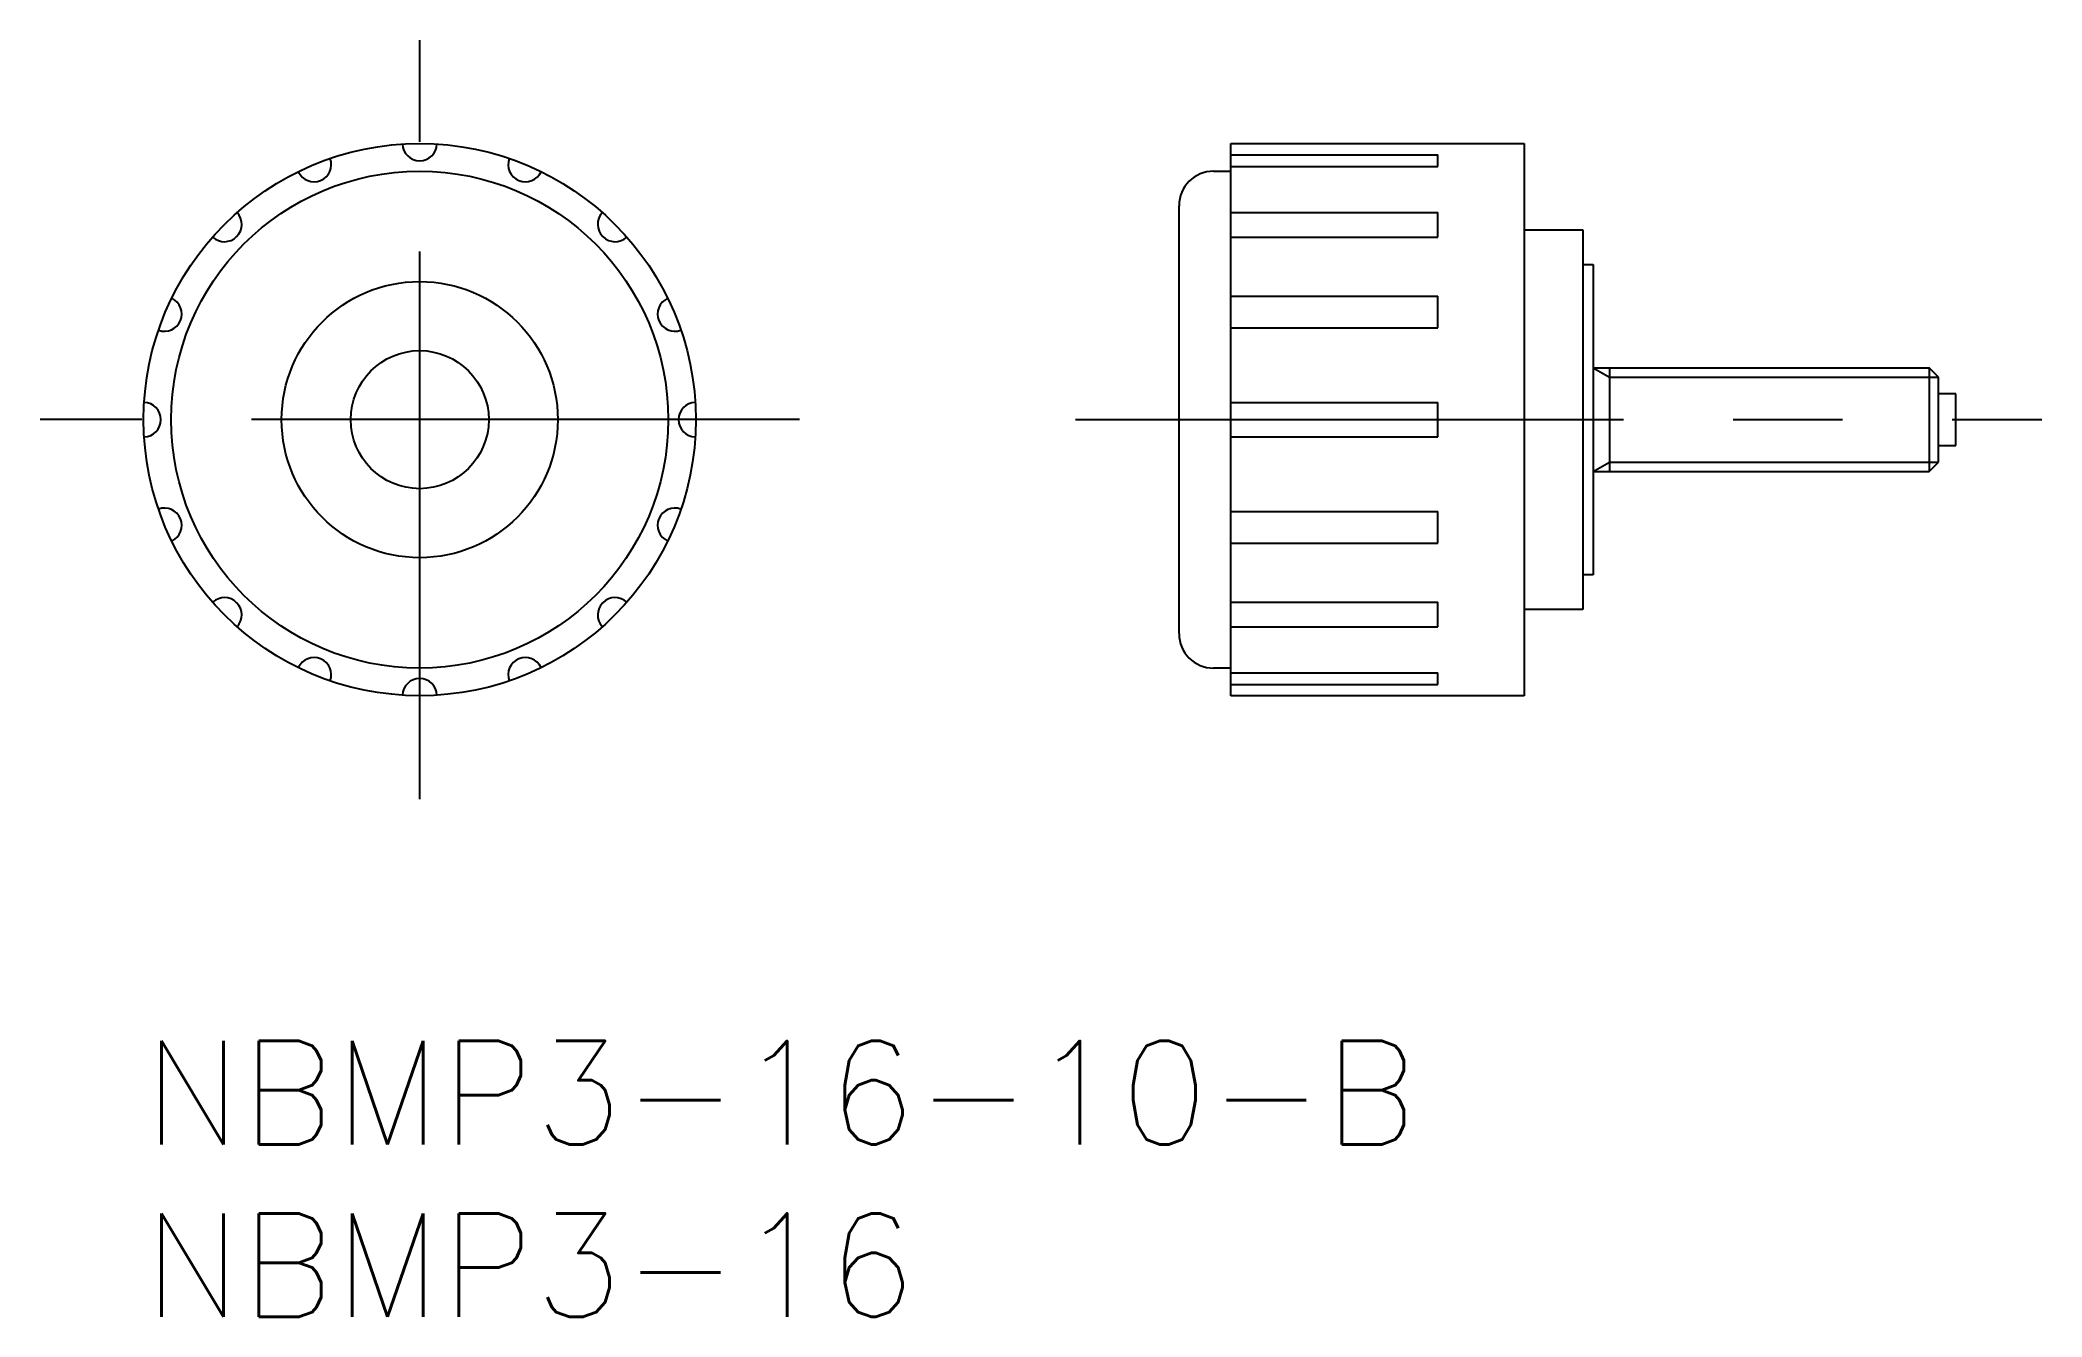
# Model space of a CAD drawing. Extents: x -3 to 55, y -8 to 29.
import ezdxf

# ---------------------------------------------------------------- set-up
doc = ezdxf.new("R2010")
doc.units = 0
doc.header["$LTSCALE"] = 0.5
doc.linetypes.add('CENTER', pattern=[50.8, 31.75, -6.35, 6.35, -6.35])
for name, color, linetype in [('MSM_CENTER', 1, 'CENTER'), ('MSM_CONTINUOUS', 7, 'CONTINUOUS'), ('MSM_NARROW', 5, 'CONTINUOUS'), ('MSM_PART_NUMBER', 7, 'CONTINUOUS')]:
    doc.layers.add(name, color=color, linetype=linetype)
doc.styles.get("Standard").update_dxf_attribs({"font": 'txt.shx', "height": 3, "bigfont": 'bigfont.shx'})

# ---------------------------------------------------------------- blocks, each defined once
blk = doc.blocks.new('*U2')
at = {"layer": 'MSM_PART_NUMBER'}
blk.add_text('NBMP3-16-10-B', height=3, dxfattribs=at).set_placement((0, -3))
blk = doc.blocks.new('*U3')
at = {"layer": 'MSM_PART_NUMBER'}
blk.add_text('NBMP3-16', height=3, dxfattribs=at).set_placement((0, -8))

msp = doc.modelspace()

# ---------------------------------------------------------------- linework, layer by layer
at = {"layer": 'MSM_CENTER'}
for p, q in [((8, 7), (8, 29)), ((19, 18), (-3, 18)), ((27, 18), (55, 18))]:
    msp.add_line(p, q, dxfattribs=at)
at = {"layer": 'MSM_CONTINUOUS'}
for p, q in [((31.5, 26), (40, 26)), ((31.5, 10), (31.5, 26)), ((31.5, 25.674), (37.5, 25.674)), ((37.5, 25.332), (37.5, 25.674)), ((40, 26), (40, 10)), ((31, 25.2), (31.5, 25.2)), ((31.5, 25.332), (37.5, 25.332)), ((30, 11.8), (30, 24.2)), ((31.5, 23.999), (37.5, 23.999)), ((37.5, 23.292), (37.5, 23.999)), ((31.5, 23.292), (37.5, 23.292)), ((40, 23.5), (41.7, 23.5)), ((41.7, 23.5), (41.7, 12.5)), ((41.7, 22.5), (42, 22.5)), ((42, 22.5), (42, 13.5)), ((31.5, 21.58), (37.5, 21.58)), ((37.5, 20.66), (37.5, 21.58)), ((31.5, 20.66), (37.5, 20.66)), ((42, 19.5), (51.729, 19.5)), ((42.469, 19.5), (42.469, 16.5)), ((52, 19.23), (51.729, 19.5)), ((51.729, 19.5), (51.729, 16.5)), ((52, 16.77), (52, 19.23)), ((52.5, 18.75), (52, 18.75)), ((52.5, 17.25), (52.5, 18.75)), ((31.5, 18.5), (37.5, 18.5)), ((37.5, 17.5), (37.5, 18.5)), ((31.5, 17.5), (37.5, 17.5)), ((52, 17.25), (52.5, 17.25)), ((42, 16.5), (51.729, 16.5)), ((51.729, 16.5), (52, 16.77)), ((31.5, 15.34), (37.5, 15.34)), ((37.5, 14.42), (37.5, 15.34)), ((31.5, 14.42), (37.5, 14.42)), ((42, 13.5), (41.7, 13.5)), ((31.5, 12.708), (37.5, 12.708)), ((37.5, 12.001), (37.5, 12.708)), ((41.7, 12.5), (40, 12.5)), ((31.5, 12.001), (37.5, 12.001)), ((31.5, 10.8), (31, 10.8)), ((31.5, 10.668), (37.5, 10.668)), ((37.5, 10.326), (37.5, 10.668)), ((31.5, 10.326), (37.5, 10.326)), ((40, 10), (31.5, 10))]:
    msp.add_line(p, q, dxfattribs=at)
for radius in [8, 7.2, 4, 2]:
    msp.add_circle((8, 18), radius, dxfattribs=at)
for centre, radius, start, end in [((4.939, 25.391), 0.5, 204.29078, 20.70922), ((8, 26), 0.5, 181.79078, 358.20922), ((11.061, 25.391), 0.5, 159.29078, 335.70922), ((31, 24.2), 1, 90, 180), ((2.343, 23.657), 0.5, 226.79078, 43.20922), ((13.657, 23.657), 0.5, 136.79078, 313.20922), ((0.609, 21.061), 0.5, 249.29078, 65.70922), ((15.391, 21.061), 0.5, 114.29078, 290.70922), ((0, 18), 0.5, 271.79078, 88.20922), ((16, 18), 0.5, 91.79078, 268.20922), ((0.609, 14.939), 0.5, 294.29078, 110.70922), ((15.391, 14.939), 0.5, 69.29078, 245.70922), ((2.343, 12.343), 0.5, 316.79078, 133.20922), ((13.657, 12.343), 0.5, 46.79078, 223.20922), ((31, 11.8), 1, 180, 270), ((4.939, 10.609), 0.5, 339.29078, 155.70922), ((11.061, 10.609), 0.5, 24.29078, 200.70922), ((8, 10), 0.5, 1.79078, 178.20922)]:
    msp.add_arc(centre, radius, start, end, dxfattribs=at)
at = {"layer": 'MSM_NARROW'}
for p, q in [((42, 19.5), (42.469, 19.23)), ((42.469, 19.23), (52, 19.23)), ((42, 16.5), (42.469, 16.77)), ((42.469, 16.77), (52, 16.77))]:
    msp.add_line(p, q, dxfattribs=at)

# ---------------------------------------------------------------- block references
at = {"layer": 'MSM_CONTINUOUS'}
for name in ['*U2', '*U3']:
    msp.add_blockref(name, (0, 0), dxfattribs=at)

doc.saveas('drawing.dxf')
